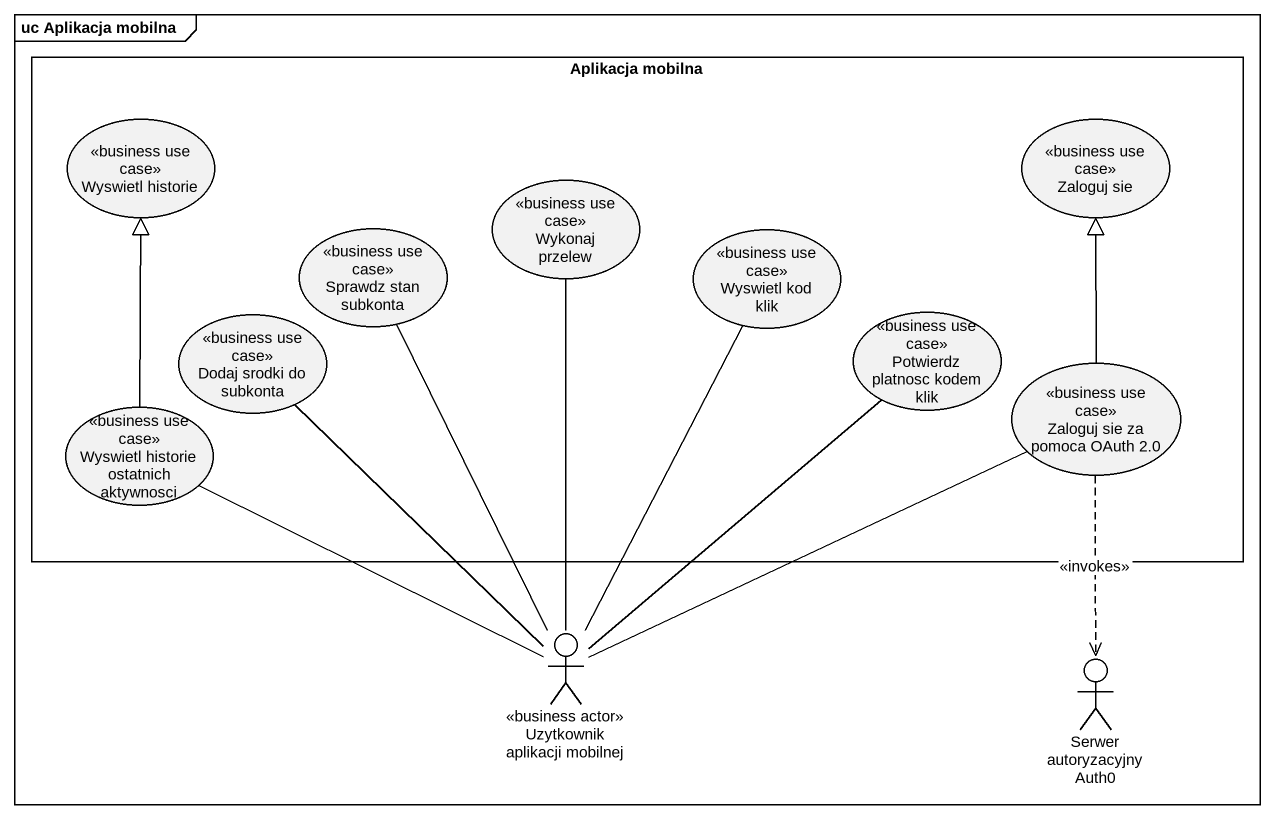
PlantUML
@startuml
mainframe uc Aplikacja mobilna
rectangle "Aplikacja mobilna" as Aplikacja_mobilna {
  usecase "Wyswietl historie" as Wyswietl_historie <<business use case>>
  usecase "Zaloguj sie" as Zaloguj_sie <<business use case>>
  usecase "Sprawdz stan subkonta" as Sprawdz_stan_subkonta <<business use case>>
  usecase "Wykonaj przelew" as Wykonaj_przelew <<business use case>>
  usecase "Wyswietl kod klik" as Wyswietl_kod_klik <<business use case>>
  usecase "Dodaj srodki do subkonta" as Dodaj_srodki_do_subkonta <<business use case>>
  usecase "Potwierdz platnosc kodem klik" as Potwierdz_platnosc_kodem <<business use case>>
  usecase "Zaloguj sie za pomoca OAuth 2.0" as Zaloguj_sie_za_pomoca_OAuth <<business use case>>
  usecase "Wyswietl historie ostatnich aktywnosci" as Wyswietl_historie_ostatnich <<business use case>>
}
actor "Uzytkownik aplikacji mobilnej" as Uzytkownik_aplikacji <<business actor>>
actor "Serwer autoryzacyjny Auth0" as Serwer_autoryzacyjny_Auth0
Zaloguj_sie_za_pomoca_OAuth -up-|> Zaloguj_sie
Zaloguj_sie_za_pomoca_OAuth ..> Serwer_autoryzacyjny_Auth0 : <<invokes>>
Wyswietl_historie_ostatnich -up-|> Wyswietl_historie
Uzytkownik_aplikacji -up- Sprawdz_stan_subkonta
Uzytkownik_aplikacji -up- Wykonaj_przelew
Uzytkownik_aplikacji -up- Wyswietl_kod_klik
Uzytkownik_aplikacji -up- Dodaj_srodki_do_subkonta
Uzytkownik_aplikacji -up- Potwierdz_platnosc_kodem
Uzytkownik_aplikacji -right- Zaloguj_sie_za_pomoca_OAuth
Uzytkownik_aplikacji -left- Wyswietl_historie_ostatnich
@enduml
